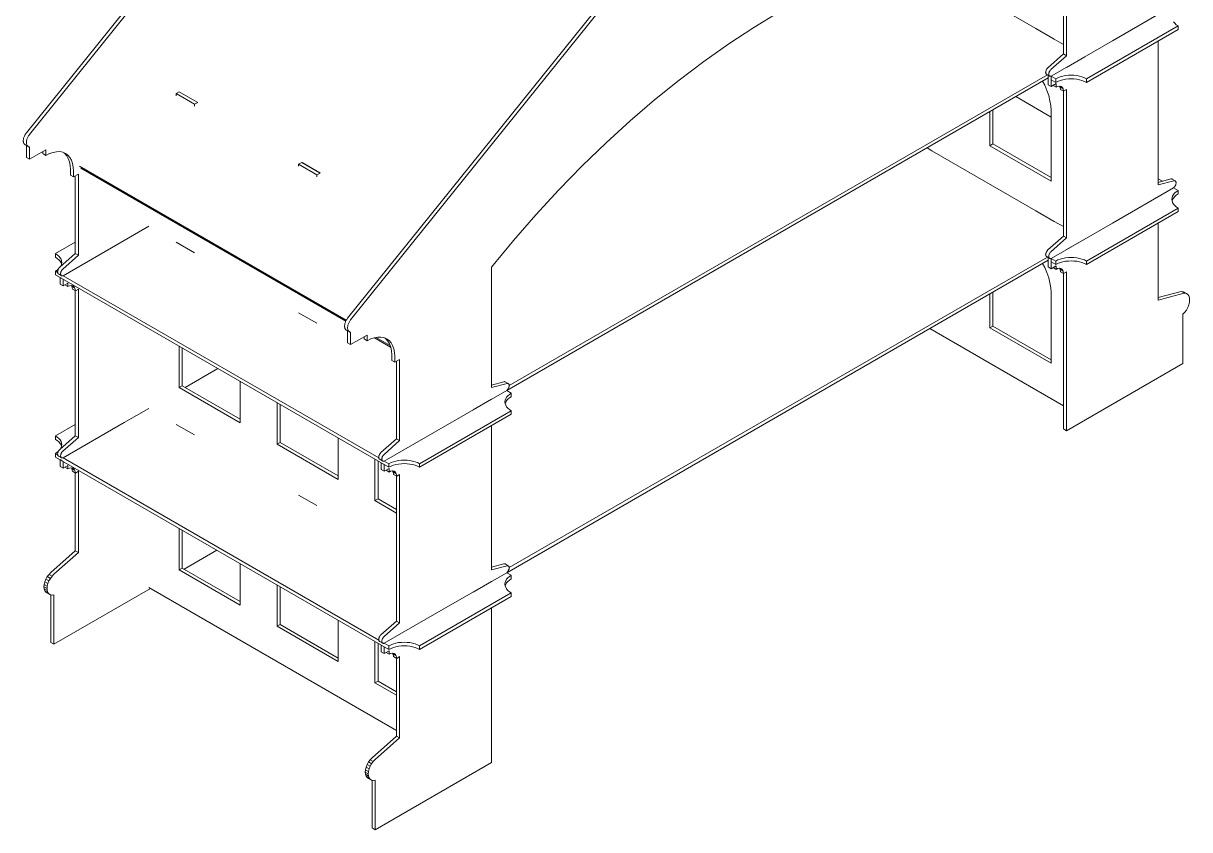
# Model space of a CAD drawing. Header units: millimetres. Extents: x -15 to 2469, y -157 to 2253.
# Drawn here: x -15 to 1333, y -157 to 776 of the extents above; entities that cross this region are included whole.
import ezdxf

# ---------------------------------------------------------------- set-up
doc = ezdxf.new("R2010")
doc.units = ezdxf.units.MM
doc.header["$MEASUREMENT"] = 0

msp = doc.modelspace()

# ---------------------------------------------------------------- linework, layer by layer
at = {"color": 0, "linetype": 'Continuous', "lineweight": 0, "extrusion": (-2.77556e-17, 0.816497, 0.57735)}
for p, q in [((-11.6, 649.2), (481.7, 1262.8)), ((485.2, 1260.7), (-8, 647.2)), ((359.7, 434.9), (852.9, 1048.5)), ((856.4, 1046.4), (363.2, 432.9)), ((1187, 740.4), (1187, 877.7)), ((1190.5, 877.5), (1190.5, 738.3)), ((1155.2, 769.7), (1035, 839.1)), ((1243.6, 755.5), (1314.3, 796.3)), ((829.2, 771), (858.2, 788.5)), ((800.3, 752.1), (829.2, 771)), ((1155.2, 769.7), (1176.4, 757.5)), ((1213.5, 711.6), (1319.6, 772.8)), ((1213.5, 707.5), (1319.6, 768.7)), ((1315.6, 775.8), (1314.2, 777.5)), ((1317.4, 774.2), (1315.6, 775.8)), ((1319.6, 772.8), (1317.4, 774.2)), ((1319.6, 768.7), (1319.6, 772.8)), ((1243.6, 755.5), (1172.9, 714.6)), ((1187, 751.4), (1176.4, 757.5)), ((1296.6, 588.9), (1296.6, 755.5)), ((771.4, 731.8), (800.3, 752.1)), ((742.8, 710.2), (771.4, 731.8)), ((1169, 724.4), (1187, 740.4)), ((1190.5, 738.3), (1172.5, 722.3)), ((1190.5, 738.3), (1187, 740.4)), ((1190.5, 724.8), (1211.7, 737.1)), ((1190.5, 724.8), (1211.7, 737.1)), ((546.4, 357), (1168.5, 716.2)), ((1166.4, 719), (1166.5, 719.5)), ((1166.5, 718.6), (1166.4, 719)), ((1166.5, 720), (1166.7, 720.5)), ((1166.5, 719.5), (1166.5, 720)), ((1166.5, 718.1), (1166.5, 718.6)), ((1166.7, 717.8), (1166.5, 718.1)), ((1166.7, 720.5), (1166.8, 721.1)), ((1166.8, 717.4), (1166.7, 717.8)), ((1166.8, 721.1), (1167, 721.6)), ((1167, 717.1), (1166.8, 717.4)), ((1167, 721.6), (1167.3, 722.1)), ((1167.3, 716.9), (1167, 717.1)), ((1167.3, 722.1), (1167.6, 722.6)), ((1167.6, 716.7), (1167.3, 716.9)), ((1167.6, 722.6), (1167.9, 723.1)), ((1171.1, 714.7), (1167.6, 716.7)), ((1167.9, 723.1), (1168.2, 723.6)), ((1168.2, 723.6), (1169, 724.4)), ((1169.3, 704.8), (1169.3, 715.7)), ((1170.1, 718), (1170, 717.5)), ((1170, 717.5), (1170, 717)), ((1170, 717), (1170, 716.5)), ((1170, 716.5), (1170.1, 716.1)), ((1170.2, 718.5), (1170.1, 718)), ((1170.1, 716.1), (1170.2, 715.7)), ((1170.4, 719), (1170.2, 718.5)), ((1170.2, 715.7), (1170.4, 715.4)), ((1170.6, 719.6), (1170.4, 719)), ((1170.4, 715.4), (1170.6, 715.1)), ((1170.8, 720.1), (1170.6, 719.6)), ((1170.6, 715.1), (1170.8, 714.8)), ((1171.1, 720.6), (1170.8, 720.1)), ((1170.8, 714.8), (1171.1, 714.7)), ((1171.4, 721.1), (1171.1, 720.6)), ((1171.1, 714.7), (1171.4, 714.5)), ((1171.8, 721.5), (1171.4, 721.1)), ((1171.4, 714.5), (1171.8, 714.5)), ((1172.5, 722.3), (1171.8, 721.5)), ((1171.8, 714.5), (1172.1, 714.5)), ((1172.1, 714.5), (1172.5, 714.5)), ((1172.5, 714.5), (1172.9, 714.6)), ((1172.9, 714.6), (1172.9, 702.8)), ((1172.9, 714.6), (1178.2, 711.6)), ((1172.9, 710.5), (1172.9, 714.6)), ((1183.3, 713.9), (1186.3, 714.7)), ((1186.3, 714.7), (1189.4, 715.3)), ((1189.4, 715.3), (1192.6, 715.7)), ((1192.6, 715.7), (1195.8, 715.8)), ((1195.8, 715.8), (1199.1, 715.7)), ((1199.1, 715.7), (1202.3, 715.3)), ((1202.3, 715.3), (1205.4, 714.7)), ((1205.4, 714.7), (1208.3, 713.9)), ((543.5, 351.3), (1169.3, 712.6)), ((714.3, 687.2), (742.8, 710.2)), ((1162.8, 708.8), (1165.3, 704.1)), ((1165.3, 704.1), (1167.9, 698.2)), ((1172.9, 702.8), (1169.3, 704.8)), ((1172.9, 710.5), (1178.2, 707.5)), ((1172.9, 702.8), (1178.5, 706.1)), ((1178.5, 702), (1175, 704)), ((1178.2, 711.6), (1180.6, 712.8)), ((1178.2, 707.5), (1178.2, 711.6)), ((1178.2, 707.5), (1180.6, 708.7)), ((1178.5, 706.1), (1178.5, 702)), ((1178.5, 702), (1180.2, 702.8)), ((1180.2, 702.8), (1182.3, 703.2)), ((1180.6, 712.8), (1183.3, 713.9)), ((1180.6, 708.7), (1183.3, 709.8)), ((1182.3, 703.2), (1184.1, 702.8)), ((1183.1, 702.1), (1182.4, 703.2)), ((1186.6, 700), (1183.1, 702.1)), ((1183.6, 699.2), (1183.1, 702.1)), ((1183.3, 709.8), (1186.3, 710.6)), ((1185.6, 701.8), (1183.5, 703)), ((1184.1, 702.8), (1185.6, 701.8)), ((1185.6, 701.8), (1186.6, 700)), ((1186.3, 710.6), (1189.4, 711.2)), ((1189.4, 711.2), (1192.6, 711.6)), ((1192.6, 711.6), (1195.8, 711.7)), ((1195.8, 711.7), (1199.1, 711.6)), ((1199.1, 711.6), (1202.3, 711.2)), ((1202.3, 711.2), (1205.4, 710.6)), ((1205.4, 710.6), (1208.3, 709.8)), ((1208.3, 713.9), (1211.1, 712.8)), ((1208.3, 709.8), (1211.1, 708.7)), ((1211.1, 712.8), (1213.5, 711.6)), ((1211.1, 708.7), (1213.5, 707.5)), ((1213.5, 707.5), (1213.5, 711.6)), ((165.2, 696.5), (161.7, 694.5)), ((161.7, 694.5), (161.7, 692.1)), ((182.9, 682.2), (161.7, 694.5)), ((165.2, 696.5), (185.8, 684.7)), ((186.4, 684.3), (165.2, 696.5)), ((1172.6, 667.4), (1131.8, 691)), ((1167.9, 698.2), (1169.9, 692.2)), ((1169.9, 692.2), (1171.4, 686.3)), ((1187.1, 697.2), (1183.6, 699.2)), ((1186.6, 700), (1187.1, 697.2)), ((1187, 529.7), (1187, 697.2)), ((1187.1, 697.2), (1190.5, 699.1)), ((1190.5, 699.1), (1190.5, 527.7)), ((186.4, 684.3), (182.9, 682.2)), ((182.9, 679.9), (182.9, 682.2)), ((686.2, 663), (714.3, 687.2)), ((1105.5, 675.7), (1105.5, 636.3)), ((1171.4, 686.3), (1172.3, 680.6)), ((1172.3, 680.6), (1172.6, 675.1)), ((1172.6, 675.1), (1172.6, 593.4)), ((658.3, 637.5), (686.2, 663)), ((1101.9, 634.2), (1101.9, 673.7)), ((-13.4, 646.3), (-13, 647.1)), ((-13, 647.1), (-12.6, 647.8)), ((-12.6, 647.8), (-12.1, 648.5)), ((-12.1, 648.5), (-11.6, 649.2)), ((-8, 647.2), (-8.5, 646.5)), ((-15.1, 640.8), (-15, 641.5)), ((-15.1, 640), (-15.1, 640.8)), ((-15.1, 639.3), (-15.1, 640)), ((-15, 638.7), (-15.1, 639.3)), ((-15, 641.5), (-14.8, 642.3)), ((-14.8, 638.1), (-15, 638.7)), ((-14.8, 642.3), (-14.7, 643.1)), ((-14.7, 637.5), (-14.8, 638.1)), ((-14.7, 643.1), (-14.4, 643.9)), ((-14.4, 636.9), (-14.7, 637.5)), ((-14.4, 643.9), (-14.1, 644.7)), ((-14.1, 636.5), (-14.4, 636.9)), ((-14.1, 644.7), (-13.8, 645.5)), ((-13.8, 636.1), (-14.1, 636.5)), ((-13.8, 645.5), (-13.4, 646.3)), ((-13.4, 635.7), (-13.8, 636.1)), ((-13, 635.4), (-13.4, 635.7)), ((-9.5, 633.4), (-13, 635.4)), ((-11.5, 638.7), (-11.6, 638)), ((-11.6, 638), (-11.5, 637.3)), ((-11.6, 620.7), (-11.6, 634.6)), ((-11.4, 639.5), (-11.5, 638.7)), ((-11.5, 637.3), (-11.4, 636.6)), ((-11.3, 640.3), (-11.4, 639.5)), ((-11.4, 636.6), (-11.3, 636)), ((-11.1, 641.1), (-11.3, 640.3)), ((-11.3, 636), (-11.1, 635.4)), ((-10.9, 641.9), (-11.1, 641.1)), ((-11.1, 635.4), (-10.9, 634.9)), ((-10.6, 642.7), (-10.9, 641.9)), ((-10.9, 634.9), (-10.6, 634.4)), ((-10.3, 643.5), (-10.6, 642.7)), ((-10.6, 634.4), (-10.3, 634)), ((-9.9, 644.2), (-10.3, 643.5)), ((-10.3, 634), (-9.9, 633.7)), ((-9.5, 645), (-9.9, 644.2)), ((-9.9, 633.7), (-9.5, 633.4)), ((-9, 645.8), (-9.5, 645)), ((-8.5, 646.5), (-9, 645.8)), ((630.9, 610.9), (658.3, 637.5)), ((1105.5, 636.3), (1101.9, 634.2)), ((1172.6, 593.4), (1101.9, 634.2)), ((1105.5, 636.3), (1172.6, 597.5)), ((-8, 618.6), (-11.6, 620.7)), ((-9.5, 633.4), (-9, 633.1)), ((-9, 633.1), (-8.5, 633)), ((-8.5, 633), (-8, 632.9)), ((-8, 632.9), (-8, 618.6)), ((-8, 618.6), (11.1, 629.6)), ((7.5, 625.1), (7.5, 627.6)), ((11.1, 623.1), (7.5, 625.1)), ((11.1, 629.6), (11.1, 623.1)), ((11.1, 623.1), (15.2, 625.2)), ((15.2, 625.2), (19.3, 626.6)), ((19.3, 626.6), (23.3, 627.3)), ((23.3, 627.3), (27, 627.4)), ((27, 627.4), (30.4, 626.7)), ((30.4, 626.7), (33.6, 625.3)), ((32.8, 625.3), (31.7, 626.1)), ((35.1, 622.7), (32.8, 625.3)), ((33.6, 625.3), (36.3, 623.3)), ((36.9, 619.4), (35.1, 622.7)), ((36.3, 623.3), (38.6, 620.6)), ((38.6, 620.6), (40.5, 617.4)), ((1029.3, 631.8), (1035, 628.5)), ((1155.2, 559.1), (1035, 628.5)), ((38.3, 615.7), (36.9, 619.4)), ((39.1, 611.4), (38.3, 615.7)), ((39.4, 606.9), (39.1, 611.4)), ((39.4, 600.3), (39.4, 606.9)), ((40.5, 617.4), (41.8, 613.6)), ((41.8, 613.6), (42.6, 609.4)), ((42.6, 609.4), (42.9, 604.8)), ((49.7, 610.7), (358.2, 432.6)), ((51.4, 608.2), (357.6, 431.5)), ((306.6, 614.9), (303.1, 612.8)), ((303.1, 612.8), (303.1, 610.5)), ((324.3, 600.6), (303.1, 612.8)), ((327.9, 602.6), (306.6, 614.9)), ((307, 614.7), (327.5, 602.8)), ((603.8, 583.2), (630.9, 610.9)), ((42.9, 598.3), (39.4, 600.3)), ((42.9, 604.8), (42.9, 598.3)), ((42.9, 598.3), (48.6, 601.5)), ((45, 509.7), (45, 599.5)), ((48.6, 601.5), (48.6, 507.6)), ((327.9, 602.6), (324.3, 600.6)), ((324.3, 598.2), (324.3, 600.6)), ((1296.6, 591.9), (1311.1, 595.8)), ((1301.3, 593.1), (1296.6, 595.8)), ((1314.6, 593.7), (1296.6, 588.9)), ((1311.1, 595.8), (1311.8, 595.8)), ((1311.8, 595.8), (1312.2, 595.8)), ((1312.2, 595.8), (1312.5, 595.7)), ((1316, 593.6), (1312.5, 595.7)), ((1315.4, 593.8), (1314.6, 593.7)), ((1315.7, 593.7), (1315.4, 593.8)), ((1316, 593.6), (1315.7, 593.7)), ((1316.3, 593.4), (1316, 593.6)), ((1316.6, 593.2), (1316.3, 593.4)), ((1316.8, 592.9), (1316.6, 593.2)), ((577.3, 554.4), (603.8, 583.2)), ((1243.6, 544.8), (1314.3, 585.6)), ((1314.3, 585.6), (1314.6, 585.9)), ((1319.6, 582.6), (1314.3, 585.6)), ((1314.6, 585.9), (1315, 586.3)), ((1315, 586.3), (1315.4, 586.7)), ((1315.4, 586.7), (1315.7, 587.2)), ((1315.6, 579.6), (1317.4, 581.1)), ((1315.7, 587.2), (1316, 587.7)), ((1316, 587.7), (1316.3, 588.2)), ((1316.3, 588.2), (1316.6, 588.7)), ((1316.6, 588.7), (1316.8, 589.2)), ((1316.9, 592.6), (1316.8, 592.9)), ((1316.8, 589.2), (1316.9, 589.8)), ((1317, 592.2), (1316.9, 592.6)), ((1316.9, 589.8), (1317, 590.3)), ((1317.1, 591.7), (1317, 592.2)), ((1317, 590.3), (1317.1, 590.8)), ((1317.1, 591.3), (1317.1, 591.7)), ((1317.1, 590.8), (1317.1, 591.3)), ((1317.4, 581.1), (1319.6, 582.6)), ((1319.6, 578.5), (1319.6, 582.6)), ((1312.3, 572.4), (1312.5, 574.2)), ((1312.5, 570.5), (1312.3, 572.4)), ((1312.5, 574.2), (1313.1, 576.1)), ((1312.5, 570.3), (1313.1, 572)), ((1313.1, 568.6), (1312.5, 570.5)), ((1313.1, 576.1), (1314.2, 577.9)), ((1313.1, 572), (1314.2, 573.8)), ((1314.2, 566.8), (1313.1, 568.6)), ((1314.1, 573.7), (1314.3, 573.8)), ((1314.2, 577.9), (1315.6, 579.6)), ((1314.2, 573.8), (1315.6, 575.5)), ((1315.6, 565.1), (1314.2, 566.8)), ((1314.3, 573.8), (1314.3, 573.9)), ((1315.6, 575.5), (1317.4, 577.1)), ((1317.4, 577.1), (1319.6, 578.5)), ((551.3, 524.5), (577.3, 554.4)), ((1155.2, 559.1), (1176.4, 546.8)), ((1213.5, 500.9), (1319.6, 562.2)), ((1213.5, 496.8), (1319.6, 558.1)), ((1317.4, 563.6), (1315.6, 565.1)), ((1319.6, 562.2), (1317.4, 563.6)), ((1319.6, 558.1), (1319.6, 562.2)), ((129.9, 541.1), (101.6, 524.8)), ((1243.6, 544.8), (1172.9, 504)), ((1187, 540.7), (1176.4, 546.8)), ((1296.6, 455.8), (1296.6, 544.8)), ((1169, 513.7), (1187, 529.7)), ((1190.5, 527.7), (1172.5, 511.7)), ((1190.5, 527.7), (1187, 529.7)), ((1190.5, 514.2), (1211.7, 526.4)), ((1190.5, 514.2), (1211.7, 526.4)), ((45, 522.8), (22, 509.5)), ((30.9, 484), (101.6, 524.8)), ((161.7, 522.8), (182.9, 510.5)), ((161.7, 522.8), (182.9, 510.5)), ((525.8, 493.8), (551.3, 524.5)), ((1167.6, 512), (1167.9, 512.5)), ((1167.9, 512.5), (1168.2, 512.9)), ((1168.2, 512.9), (1169, 513.7)), ((22, 509.5), (24.2, 508.1)), ((22, 505.4), (22, 509.5)), ((22, 505.4), (24.2, 504)), ((24.2, 508.1), (26, 506.5)), ((24.2, 504), (26, 502.4)), ((26, 506.5), (27.5, 504.8)), ((26, 502.4), (27.5, 500.7)), ((27, 493.7), (45, 509.7)), ((27.5, 504.8), (28.5, 503)), ((27.5, 500.7), (28.5, 498.9)), ((28.5, 503), (29.1, 501.2)), ((28.5, 498.9), (29.1, 497.2)), ((29.1, 501.2), (29.4, 499.3)), ((29.4, 499.3), (29.1, 497.4)), ((48.6, 507.6), (30.5, 491.7)), ((48.6, 507.6), (45, 509.7)), ((543.5, 140.6), (1169.3, 501.9)), ((546.4, 146.4), (1168.5, 505.5)), ((1166.4, 508.4), (1166.5, 508.9)), ((1166.5, 507.9), (1166.4, 508.4)), ((1166.5, 509.4), (1166.7, 509.9)), ((1166.5, 508.9), (1166.5, 509.4)), ((1166.5, 507.5), (1166.5, 507.9)), ((1166.7, 507.1), (1166.5, 507.5)), ((1166.7, 509.9), (1166.8, 510.4)), ((1166.8, 506.8), (1166.7, 507.1)), ((1166.8, 510.4), (1167, 510.9)), ((1167, 506.5), (1166.8, 506.8)), ((1167, 510.9), (1167.3, 511.5)), ((1167.3, 506.2), (1167, 506.5)), ((1167.3, 511.5), (1167.6, 512)), ((1167.6, 506), (1167.3, 506.2)), ((1171.1, 504), (1167.6, 506)), ((1169.3, 494.2), (1169.3, 505)), ((1170.1, 507.3), (1170, 506.8)), ((1170, 506.8), (1170, 506.3)), ((1170, 506.3), (1170, 505.9)), ((1170, 505.9), (1170.1, 505.4)), ((1170.2, 507.8), (1170.1, 507.3)), ((1170.1, 505.4), (1170.2, 505.1)), ((1170.4, 508.4), (1170.2, 507.8)), ((1170.2, 505.1), (1170.4, 504.7)), ((1170.6, 508.9), (1170.4, 508.4)), ((1170.4, 504.7), (1170.6, 504.4)), ((1170.8, 509.4), (1170.6, 508.9)), ((1170.6, 504.4), (1170.8, 504.2)), ((1171.1, 509.9), (1170.8, 509.4)), ((1170.8, 504.2), (1171.1, 504)), ((1171.4, 510.4), (1171.1, 509.9)), ((1171.1, 504), (1171.4, 503.9)), ((1171.8, 510.9), (1171.4, 510.4)), ((1171.4, 503.9), (1171.8, 503.8)), ((1172.5, 511.7), (1171.8, 510.9)), ((1171.8, 503.8), (1172.1, 503.8)), ((1172.1, 503.8), (1172.5, 503.9)), ((1172.5, 503.9), (1172.9, 504)), ((1172.9, 504), (1172.9, 492.1)), ((1172.9, 504), (1178.2, 500.9)), ((1172.9, 499.9), (1172.9, 504)), ((1172.9, 499.9), (1178.2, 496.8)), ((1178.2, 500.9), (1180.6, 502.2)), ((1178.2, 496.8), (1178.2, 500.9)), ((1180.6, 502.2), (1183.3, 503.2)), ((1180.6, 498.1), (1183.3, 499.1)), ((1183.3, 503.2), (1186.3, 504)), ((1183.3, 499.1), (1186.3, 500)), ((1186.3, 504), (1189.4, 504.6)), ((1186.3, 500), (1189.4, 500.6)), ((1189.4, 504.6), (1192.6, 505)), ((1189.4, 500.6), (1192.6, 500.9)), ((1192.6, 505), (1195.8, 505.1)), ((1192.6, 500.9), (1195.8, 501.1)), ((1195.8, 505.1), (1199.1, 505)), ((1195.8, 501.1), (1199.1, 500.9)), ((1199.1, 505), (1202.3, 504.6)), ((1199.1, 500.9), (1202.3, 500.6)), ((1202.3, 504.6), (1205.4, 504)), ((1202.3, 500.6), (1205.4, 500)), ((1205.4, 504), (1208.3, 503.2)), ((1205.4, 500), (1208.3, 499.1)), ((1208.3, 503.2), (1211.1, 502.2)), ((1208.3, 499.1), (1211.1, 498.1)), ((1211.1, 502.2), (1213.5, 500.9)), ((1213.5, 496.8), (1213.5, 500.9)), ((24.2, 490.5), (22, 489.1)), ((22, 489.1), (24.5, 487.6)), ((22, 485), (22, 489.1)), ((25.3, 491.4), (24.2, 490.5)), ((24.5, 488.9), (24.6, 489.4)), ((24.5, 488.4), (24.5, 488.9)), ((24.5, 487.9), (24.5, 488.4)), ((24.6, 487.5), (24.5, 487.9)), ((24.6, 489.4), (24.7, 489.9)), ((24.7, 487.1), (24.6, 487.5)), ((24.7, 489.9), (24.8, 490.4)), ((24.8, 486.7), (24.7, 487.1)), ((24.8, 490.4), (25.1, 490.9)), ((25.1, 486.5), (24.8, 486.7)), ((25.1, 490.9), (25.3, 491.5)), ((25.3, 486.2), (25.1, 486.5)), ((25.3, 491.5), (25.6, 492)), ((25.6, 486), (25.3, 486.2)), ((25.6, 492), (25.9, 492.5)), ((29.1, 484), (25.6, 486)), ((25.9, 492.5), (26.2, 492.9)), ((26.2, 492.9), (27, 493.7)), ((28.5, 495.5), (27.9, 494.5)), ((28.1, 487.3), (28, 486.8)), ((28, 486.8), (28, 486.3)), ((28, 486.3), (28, 485.9)), ((28, 485.9), (28.1, 485.4)), ((28.2, 487.8), (28.1, 487.3)), ((28.1, 485.4), (28.2, 485)), ((28.4, 488.4), (28.2, 487.8)), ((28.6, 488.9), (28.4, 488.4)), ((29.1, 497.4), (28.5, 495.5)), ((28.8, 489.4), (28.6, 488.9)), ((29.1, 489.9), (28.8, 489.4)), ((29.4, 490.4), (29.1, 489.9)), ((29.8, 490.9), (29.4, 490.4)), ((30.5, 491.7), (29.8, 490.9)), ((525.8, 354.6), (525.8, 493.8)), ((1162.8, 498.2), (1165.3, 493.5)), ((1165.3, 493.5), (1167.9, 487.6)), ((1167.9, 487.6), (1169.9, 481.6)), ((1172.9, 492.1), (1169.3, 494.2)), ((1172.9, 492.1), (1178.5, 495.4)), ((1178.5, 491.3), (1175, 493.4)), ((1178.2, 496.8), (1180.6, 498.1)), ((1178.5, 495.4), (1178.5, 491.3)), ((1178.5, 491.3), (1180.2, 492.2)), ((1180.2, 492.2), (1182.3, 492.5)), ((1182.3, 492.5), (1184.1, 492.2)), ((1183.1, 491.4), (1182.4, 492.5)), ((1186.6, 489.4), (1183.1, 491.4)), ((1183.6, 488.5), (1183.1, 491.4)), ((1185.6, 491.1), (1183.5, 492.3)), ((1187.1, 486.5), (1183.6, 488.5)), ((1184.1, 492.2), (1185.6, 491.1)), ((1185.6, 491.1), (1186.6, 489.4)), ((1186.6, 489.4), (1187.1, 486.5)), ((1187, 306.8), (1187, 486.6)), ((1187.1, 486.5), (1190.5, 488.5)), ((1190.5, 488.5), (1190.5, 304.7)), ((1211.1, 498.1), (1213.5, 496.8)), ((22, 485), (407.4, 262.5)), ((30.9, 479.9), (27.3, 481.9)), ((27.3, 474.2), (27.3, 481.9)), ((30.9, 472.1), (27.3, 474.2)), ((28.2, 485), (28.4, 484.7)), ((28.4, 484.7), (28.6, 484.4)), ((28.6, 484.4), (28.8, 484.2)), ((28.8, 484.2), (29.1, 484)), ((29.1, 484), (29.4, 483.9)), ((29.4, 483.9), (29.8, 483.8)), ((29.8, 483.8), (30.1, 483.8)), ((30.1, 483.8), (30.5, 483.9)), ((30.5, 483.9), (30.9, 484)), ((30.9, 484), (395.8, 273.3)), ((30.9, 479.9), (30.9, 472.1)), ((30.9, 472.1), (36.5, 475.4)), ((36.5, 471.3), (33, 473.4)), ((36.5, 475.4), (36.5, 471.3)), ((36.5, 471.3), (38.2, 472.2)), ((38.2, 472.2), (40.3, 472.5)), ((40.3, 472.5), (42.2, 472.2)), ((41.1, 471.4), (40.4, 472.5)), ((43.6, 471.1), (41.5, 472.3)), ((42.2, 472.2), (43.6, 471.1)), ((1169.9, 481.6), (1171.4, 475.7)), ((1171.4, 475.7), (1172.3, 469.9)), ((44.6, 469.4), (41.1, 471.4)), ((41.6, 468.5), (41.1, 471.4)), ((45.2, 466.5), (41.6, 468.5)), ((43.6, 471.1), (44.6, 469.4)), ((44.6, 469.4), (45.2, 466.5)), ((45, 299), (45, 466.6)), ((45.2, 466.5), (48.6, 468.5)), ((48.6, 468.5), (48.6, 297)), ((1101.9, 423.6), (1101.9, 463)), ((1105.5, 465.1), (1105.5, 425.6)), ((1172.3, 469.9), (1172.6, 464.4)), ((1172.6, 464.4), (1172.6, 382.8)), ((1296.6, 458.8), (1321.3, 465.4)), ((1324.9, 463.4), (1296.6, 455.8)), ((1321.3, 465.4), (1323.5, 465.7)), ((1323.5, 465.7), (1325.5, 465.3)), ((1327.1, 463.7), (1323.5, 465.7)), ((1327.1, 463.7), (1324.9, 463.4)), ((1329, 463.3), (1325.5, 465.3)), ((1329, 463.3), (1327.1, 463.7)), ((1330.6, 462.3), (1329, 463.3)), ((1331.8, 460.7), (1330.6, 462.3)), ((1332.6, 458.5), (1331.8, 460.7)), ((1332.8, 456), (1332.6, 458.5)), ((1329, 444.3), (1330.6, 447.2)), ((1330.6, 447.2), (1331.8, 450.2)), ((1331.8, 450.2), (1332.6, 453.2)), ((1332.6, 453.2), (1332.8, 456)), ((303.1, 441.1), (324.3, 428.9)), ((303.1, 441.1), (324.3, 428.9)), ((357.4, 431.2), (357.8, 432)), ((357.8, 432), (358.2, 432.7)), ((358.2, 432.7), (358.7, 433.5)), ((358.7, 433.5), (359.2, 434.2)), ((359.2, 434.2), (359.7, 434.9)), ((362.2, 431.4), (361.7, 430.7)), ((362.7, 432.2), (362.2, 431.4)), ((363.2, 432.9), (362.7, 432.2)), ((1324.9, 439.5), (1327.1, 441.7)), ((1324.9, 382.3), (1324.9, 439.5)), ((1327.1, 441.7), (1329, 444.3)), ((356.1, 425.7), (356.2, 426.4)), ((356.2, 425), (356.1, 425.7)), ((356.2, 426.4), (356.3, 427.2)), ((356.3, 424.3), (356.2, 425)), ((356.3, 427.2), (356.4, 428)), ((356.4, 423.7), (356.3, 424.3)), ((356.4, 428), (356.6, 428.8)), ((356.6, 423.1), (356.4, 423.7)), ((356.6, 428.8), (356.8, 429.6)), ((356.8, 422.6), (356.6, 423.1)), ((356.8, 429.6), (357.1, 430.4)), ((357.1, 422.1), (356.8, 422.6)), ((357.1, 430.4), (357.4, 431.2)), ((357.4, 421.7), (357.1, 422.1)), ((357.8, 421.4), (357.4, 421.7)), ((358.2, 421.1), (357.8, 421.4)), ((361.7, 419), (358.2, 421.1)), ((359.8, 425.2), (359.7, 424.4)), ((359.7, 424.4), (359.7, 423.7)), ((359.7, 423.7), (359.7, 423)), ((359.7, 423), (359.8, 422.3)), ((359.7, 406.3), (359.7, 420.2)), ((359.9, 425.9), (359.8, 425.2)), ((359.8, 422.3), (359.9, 421.7)), ((360.1, 426.7), (359.9, 425.9)), ((359.9, 421.7), (360.1, 421.1)), ((360.3, 427.5), (360.1, 426.7)), ((360.1, 421.1), (360.3, 420.6)), ((360.6, 428.3), (360.3, 427.5)), ((360.3, 420.6), (360.6, 420.1)), ((361, 429.1), (360.6, 428.3)), ((360.6, 420.1), (361, 419.7)), ((361.3, 429.9), (361, 429.1)), ((361, 419.7), (361.3, 419.3)), ((361.7, 430.7), (361.3, 429.9)), ((361.3, 419.3), (361.7, 419)), ((361.7, 419), (362.2, 418.8)), ((362.2, 418.8), (362.7, 418.7)), ((362.7, 418.7), (363.2, 418.6)), ((363.2, 418.6), (363.2, 404.3)), ((1032.4, 422.9), (1187, 333.6)), ((1105.5, 425.6), (1101.9, 423.6)), ((1172.6, 382.8), (1101.9, 423.6)), ((1105.5, 425.6), (1172.6, 386.8)), ((363.2, 404.3), (359.7, 406.3)), ((363.2, 404.3), (382.3, 415.3)), ((378.8, 410.8), (378.8, 413.3)), ((382.3, 408.8), (378.8, 410.8)), ((382.3, 415.3), (382.3, 408.8)), ((382.3, 408.8), (386.5, 410.9)), ((386.5, 410.9), (390.5, 412.3)), ((390.5, 412.3), (394.5, 413)), ((390.7, 412.3), (409.4, 401.5)), ((392.7, 412.7), (408.8, 403.4)), ((394.5, 413), (398.2, 413)), ((398.2, 413), (401.7, 412.4)), ((401.7, 412.4), (404.8, 411)), ((404, 411), (402.9, 411.8)), ((406.3, 408.4), (404, 411)), ((404.8, 411), (407.6, 409)), ((408.2, 405.1), (406.3, 408.4)), ((407.6, 409), (409.9, 406.3)), ((409.5, 401.3), (408.2, 405.1)), ((409.9, 406.3), (411.7, 403.1)), ((165, 354.6), (165, 402.4)), ((168.5, 400.4), (168.5, 356.6)), ((410.3, 397.1), (409.5, 401.3)), ((410.6, 392.5), (410.3, 397.1)), ((410.6, 386), (410.6, 392.5)), ((411.7, 403.1), (413, 399.3)), ((413, 399.3), (413.9, 395)), ((413.9, 395), (414.1, 390.5)), ((414.1, 384), (410.6, 386)), ((414.1, 390.5), (414.1, 384)), ((414.1, 384), (419.8, 387.2)), ((416.2, 295.4), (416.2, 385.2)), ((419.8, 387.2), (419.8, 293.3)), ((1190.5, 304.7), (1324.9, 382.3)), ((209.8, 376.6), (171.9, 354.7)), ((168.5, 356.6), (165, 354.6)), ((235.7, 313.8), (165, 354.6)), ((168.5, 356.6), (235.7, 317.9)), ((235.7, 361.6), (235.7, 313.8)), ((543.5, 351.3), (472.8, 310.5)), ((525.8, 357.5), (540.3, 361.4)), ((543.9, 359.4), (525.8, 354.6)), ((540.3, 361.4), (541.1, 361.5)), ((541.1, 361.5), (541.4, 361.4)), ((541.4, 361.4), (541.7, 361.3)), ((545.3, 359.3), (541.7, 361.3)), ((543.5, 351.3), (543.9, 351.6)), ((548.8, 348.2), (543.5, 351.3)), ((544.6, 359.5), (543.9, 359.4)), ((543.9, 351.6), (544.3, 352)), ((544.3, 352), (544.6, 352.4)), ((545, 359.4), (544.6, 359.5)), ((544.6, 352.4), (545, 352.9)), ((545.3, 359.3), (545, 359.4)), ((545, 352.9), (545.3, 353.3)), ((545.6, 359.1), (545.3, 359.3)), ((545.3, 353.3), (545.6, 353.8)), ((545.8, 358.9), (545.6, 359.1)), ((545.6, 353.8), (545.8, 354.4)), ((546, 358.6), (545.8, 358.9)), ((545.8, 354.4), (546, 354.9)), ((546.2, 358.2), (546, 358.6)), ((546, 354.9), (546.2, 355.4)), ((546.3, 357.8), (546.2, 358.2)), ((546.2, 355.4), (546.3, 356)), ((546.4, 357.4), (546.3, 357.8)), ((546.3, 356), (546.4, 356.5)), ((546.4, 357), (546.4, 357.4)), ((546.4, 356.5), (546.4, 357)), ((278.1, 289.3), (278.1, 337.1)), ((504.6, 328.8), (525.8, 341.1)), ((504.6, 328.8), (525.8, 341.1)), ((541.5, 338), (541.7, 339.9)), ((541.7, 336.1), (541.5, 338)), ((541.7, 339.9), (542.4, 341.8)), ((541.8, 336), (542.4, 337.7)), ((542.4, 341.8), (543.4, 343.5)), ((542.4, 337.7), (543.4, 339.5)), ((543.3, 339.3), (543.5, 339.5)), ((543.4, 343.5), (544.9, 345.2)), ((543.4, 339.5), (544.9, 341.2)), ((543.5, 339.5), (543.5, 339.6)), ((544.9, 345.2), (546.7, 346.8)), ((544.9, 341.2), (546.7, 342.7)), ((546.7, 346.8), (548.8, 348.2)), ((546.7, 342.7), (548.8, 344.1)), ((548.8, 344.1), (548.8, 348.2)), ((129.9, 330.5), (101.6, 314.1)), ((281.7, 335.1), (281.7, 291.3)), ((442.8, 266.6), (548.8, 327.8)), ((442.8, 262.5), (548.8, 323.7)), ((542.4, 334.3), (541.7, 336.1)), ((543.4, 332.5), (542.4, 334.3)), ((544.9, 330.8), (543.4, 332.5)), ((546.7, 329.2), (544.9, 330.8)), ((548.8, 327.8), (546.7, 329.2)), ((548.8, 323.7), (548.8, 327.8)), ((45, 312.1), (22, 298.8)), ((30.9, 273.3), (101.6, 314.1)), ((161.7, 312.1), (182.9, 299.9)), ((161.7, 312.1), (182.9, 299.9)), ((402.1, 269.6), (472.8, 310.5)), ((525.8, 143.9), (525.8, 310.5)), ((22, 298.8), (24.2, 297.4)), ((22, 294.7), (22, 298.8)), ((24.2, 297.4), (26, 295.8)), ((27, 283.1), (45, 299)), ((48.6, 297), (30.5, 281)), ((48.6, 297), (45, 299)), ((1190.5, 304.7), (1187, 306.8)), ((22, 294.7), (24.2, 293.3)), ((24.2, 293.3), (26, 291.8)), ((26, 295.8), (27.5, 294.1)), ((26, 291.8), (27.5, 290.1)), ((26.2, 282.3), (27, 283.1)), ((27.5, 294.1), (28.5, 292.4)), ((27.5, 290.1), (28.5, 288.3)), ((28.5, 284.9), (27.9, 283.9)), ((28.5, 292.4), (29.1, 290.5)), ((28.5, 288.3), (29.1, 286.6)), ((29.1, 286.7), (28.5, 284.9)), ((29.1, 290.5), (29.4, 288.6)), ((29.4, 288.6), (29.1, 286.7)), ((281.7, 291.3), (278.1, 289.3)), ((348.9, 248.4), (278.1, 289.3)), ((281.7, 291.3), (348.9, 252.5)), ((348.9, 296.3), (348.9, 248.4)), ((398.2, 279.4), (416.2, 295.4)), ((419.8, 293.3), (401.8, 277.4)), ((419.8, 293.3), (416.2, 295.4)), ((24.2, 279.8), (22, 278.4)), ((22, 278.4), (24.5, 277)), ((22, 274.3), (22, 278.4)), ((22, 274.3), (407.4, 51.8)), ((25.3, 280.8), (24.2, 279.8)), ((24.5, 278.2), (24.6, 278.7)), ((24.5, 277.7), (24.5, 278.2)), ((24.5, 277.2), (24.5, 277.7)), ((24.6, 276.8), (24.5, 277.2)), ((24.6, 278.7), (24.7, 279.2)), ((24.7, 276.4), (24.6, 276.8)), ((24.7, 279.2), (24.8, 279.8)), ((24.8, 276.1), (24.7, 276.4)), ((24.8, 279.8), (25.1, 280.3)), ((25.1, 275.8), (24.8, 276.1)), ((25.1, 280.3), (25.3, 280.8)), ((25.3, 275.6), (25.1, 275.8)), ((25.3, 280.8), (25.6, 281.3)), ((25.6, 275.4), (25.3, 275.6)), ((25.6, 281.3), (25.9, 281.8)), ((29.1, 273.3), (25.6, 275.4)), ((25.9, 281.8), (26.2, 282.3)), ((30.9, 269.2), (27.3, 271.3)), ((27.3, 263.5), (27.3, 271.3)), ((28.1, 276.7), (28, 276.2)), ((28, 276.2), (28, 275.7)), ((28, 275.7), (28, 275.2)), ((28, 275.2), (28.1, 274.8)), ((28.2, 277.2), (28.1, 276.7)), ((28.1, 274.8), (28.2, 274.4)), ((28.4, 277.7), (28.2, 277.2)), ((28.2, 274.4), (28.4, 274.1)), ((28.6, 278.2), (28.4, 277.7)), ((28.4, 274.1), (28.6, 273.8)), ((28.8, 278.8), (28.6, 278.2)), ((28.6, 273.8), (28.8, 273.5)), ((29.1, 279.3), (28.8, 278.8)), ((28.8, 273.5), (29.1, 273.3)), ((29.4, 279.8), (29.1, 279.3)), ((29.1, 273.3), (29.4, 273.2)), ((29.8, 280.2), (29.4, 279.8)), ((29.4, 273.2), (29.8, 273.2)), ((30.5, 281), (29.8, 280.2)), ((29.8, 273.2), (30.1, 273.2)), ((30.1, 273.2), (30.5, 273.2)), ((30.5, 273.2), (30.9, 273.3)), ((30.9, 273.3), (395.8, 62.6)), ((391.3, 224), (391.3, 271.8)), ((394.8, 269.8), (394.8, 226)), ((395.7, 274.5), (395.8, 275)), ((395.7, 274), (395.7, 274.5)), ((395.7, 273.6), (395.7, 274)), ((395.8, 273.1), (395.7, 273.6)), ((395.8, 275), (395.9, 275.6)), ((395.9, 272.8), (395.8, 273.1)), ((395.9, 275.6), (396.1, 276.1)), ((396.1, 272.4), (395.9, 272.8)), ((396.1, 276.1), (396.3, 276.6)), ((396.3, 272.1), (396.1, 272.4)), ((396.3, 276.6), (396.5, 277.1)), ((396.5, 271.9), (396.3, 272.1)), ((396.5, 277.1), (396.8, 277.6)), ((396.8, 271.7), (396.5, 271.9)), ((396.8, 277.6), (397.1, 278.1)), ((400.4, 269.7), (396.8, 271.7)), ((397.1, 278.1), (397.5, 278.6)), ((397.5, 278.6), (398.2, 279.4)), ((399.3, 272.5), (399.2, 272)), ((399.2, 272), (399.3, 271.5)), ((399.5, 273.5), (399.3, 273)), ((399.3, 273), (399.3, 272.5)), ((399.3, 271.5), (399.3, 271.1)), ((399.3, 271.1), (399.5, 270.7)), ((399.6, 274), (399.5, 273.5)), ((399.5, 270.7), (399.6, 270.4)), ((399.8, 274.6), (399.6, 274)), ((399.6, 270.4), (399.8, 270.1)), ((400.1, 275.1), (399.8, 274.6)), ((399.8, 270.1), (400.1, 269.8)), ((400.4, 275.6), (400.1, 275.1)), ((400.1, 269.8), (400.4, 269.7)), ((400.7, 276.1), (400.4, 275.6)), ((400.4, 269.7), (400.7, 269.5)), ((401, 276.5), (400.7, 276.1)), ((401.8, 277.4), (401, 276.5)), ((401.8, 269.5), (402.1, 269.6)), ((402.1, 269.6), (407.4, 266.6)), ((412.6, 268.9), (415.5, 269.7)), ((415.5, 269.7), (418.6, 270.3)), ((418.6, 270.3), (421.8, 270.7)), ((421.8, 270.7), (425.1, 270.8)), ((425.1, 270.8), (428.4, 270.7)), ((428.4, 270.7), (431.6, 270.3)), ((431.6, 270.3), (434.7, 269.7)), ((434.7, 269.7), (437.6, 268.9)), ((30.9, 261.5), (27.3, 263.5)), ((30.9, 269.2), (30.9, 261.5)), ((30.9, 261.5), (36.5, 264.7)), ((36.5, 260.7), (33, 262.7)), ((36.5, 264.7), (36.5, 260.7)), ((36.5, 260.7), (38.2, 261.5)), ((38.2, 261.5), (40.3, 261.9)), ((40.3, 261.9), (42.2, 261.5)), ((41.1, 260.7), (40.4, 261.9)), ((44.6, 258.7), (41.1, 260.7)), ((41.6, 257.9), (41.1, 260.7)), ((43.6, 260.4), (41.5, 261.6)), ((45.2, 255.8), (41.6, 257.9)), ((42.2, 261.5), (43.6, 260.4)), ((43.6, 260.4), (44.6, 258.7)), ((44.6, 258.7), (45.2, 255.8)), ((45.2, 255.8), (48.6, 257.8)), ((48.6, 257.8), (48.6, 163.9)), ((398.6, 267.6), (398.6, 267.6)), ((402.1, 265.6), (398.6, 267.6)), ((398.6, 259.8), (398.6, 267.6)), ((402.1, 257.8), (398.6, 259.8)), ((400.7, 269.5), (401, 269.5)), ((401, 269.5), (401.4, 269.5)), ((401.4, 269.5), (401.8, 269.5)), ((402.1, 265.6), (402.1, 265.6)), ((402.1, 265.6), (402.1, 257.8)), ((402.1, 257.8), (407.8, 261.1)), ((407.8, 257), (404.2, 259)), ((407.4, 266.6), (409.9, 267.8)), ((407.4, 262.5), (407.4, 266.6)), ((407.4, 262.5), (409.9, 263.7)), ((407.8, 261.1), (407.8, 257)), ((407.8, 257), (409.4, 257.8)), ((409.4, 257.8), (411.5, 258.2)), ((409.9, 267.8), (412.6, 268.9)), ((409.9, 263.7), (412.6, 264.8)), ((411.5, 258.2), (413.4, 257.9)), ((412.3, 257.1), (411.7, 258.2)), ((415.8, 255), (412.3, 257.1)), ((412.9, 254.2), (412.3, 257.1)), ((412.6, 264.8), (415.5, 265.6)), ((414.9, 256.8), (412.8, 258)), ((413.4, 257.9), (414.9, 256.8)), ((414.9, 256.8), (415.8, 255)), ((415.5, 265.6), (418.6, 266.2)), ((418.6, 266.2), (421.8, 266.6)), ((421.8, 266.6), (425.1, 266.7)), ((425.1, 266.7), (428.4, 266.6)), ((428.4, 266.6), (431.6, 266.2)), ((431.6, 266.2), (434.7, 265.6)), ((434.7, 265.6), (437.6, 264.8)), ((437.6, 268.9), (440.3, 267.8)), ((437.6, 264.8), (440.3, 263.7)), ((440.3, 267.8), (442.8, 266.6)), ((440.3, 263.7), (442.8, 262.5)), ((442.8, 262.5), (442.8, 266.6)), ((45, 165.9), (45, 255.9)), ((416.4, 252.2), (412.9, 254.2)), ((415.8, 255), (416.4, 252.2)), ((416.2, 84.7), (416.2, 252.3)), ((416.4, 252.2), (419.8, 254.1)), ((419.8, 254.1), (419.8, 82.7)), ((303.1, 230.4), (324.3, 218.2)), ((303.1, 230.4), (324.3, 218.2)), ((394.8, 226), (391.3, 224)), ((416.2, 209.5), (391.3, 224)), ((394.8, 226), (416.2, 213.6)), ((165, 143.9), (165, 191.8)), ((168.5, 189.8), (168.5, 146)), ((16.7, 140.9), (45, 165.9)), ((48.6, 163.9), (20.3, 138.8)), ((48.6, 163.9), (45, 165.9)), ((170.8, 144.7), (208.7, 166.6)), ((235.7, 151), (235.7, 103.1)), ((525.8, 146.9), (540.3, 150.8)), ((543.9, 148.7), (525.8, 143.9)), ((540.3, 150.8), (541.1, 150.8)), ((541.1, 150.8), (541.4, 150.8)), ((541.4, 150.8), (541.7, 150.7)), ((545.3, 148.6), (541.7, 150.7)), ((544.6, 148.8), (543.9, 148.7)), ((545, 148.7), (544.6, 148.8)), ((545.3, 148.6), (545, 148.7)), ((545.6, 148.4), (545.3, 148.6)), ((545.8, 148.2), (545.6, 148.4)), ((11, 133.1), (12.6, 136)), ((12.6, 136), (14.6, 138.6)), ((16.2, 134), (12.6, 136)), ((14.6, 138.6), (16.7, 140.9)), ((18.1, 136.6), (14.6, 138.6)), ((18.1, 136.6), (16.2, 134)), ((20.3, 138.8), (18.1, 136.6)), ((168.5, 146), (165, 143.9)), ((235.7, 103.1), (165, 143.9)), ((168.5, 146), (235.7, 107.2)), ((543.5, 140.6), (472.8, 99.8)), ((543.5, 140.6), (543.9, 140.9)), ((548.8, 137.6), (543.5, 140.6)), ((543.9, 140.9), (544.3, 141.3)), ((544.3, 141.3), (544.6, 141.7)), ((544.6, 141.7), (545, 142.2)), ((544.9, 134.6), (546.7, 136.2)), ((545, 142.2), (545.3, 142.7)), ((545.3, 142.7), (545.6, 143.2)), ((545.6, 143.2), (545.8, 143.7)), ((546, 147.9), (545.8, 148.2)), ((545.8, 143.7), (546, 144.2)), ((546.2, 147.6), (546, 147.9)), ((546, 144.2), (546.2, 144.8)), ((546.3, 147.2), (546.2, 147.6)), ((546.2, 144.8), (546.3, 145.3)), ((546.4, 146.8), (546.3, 147.2)), ((546.3, 145.3), (546.4, 145.8)), ((546.4, 146.3), (546.4, 146.8)), ((546.4, 145.8), (546.4, 146.3)), ((546.7, 136.2), (548.8, 137.6)), ((548.8, 133.5), (548.8, 137.6)), ((8.8, 124.3), (9, 127.1)), ((12.3, 122.3), (8.8, 124.3)), ((9, 121.8), (8.8, 124.3)), ((9, 127.1), (9.8, 130.1)), ((12.6, 125.1), (9, 127.1)), ((12.6, 119.8), (9, 121.8)), ((9.8, 119.7), (9, 121.8)), ((9.8, 130.1), (11, 133.1)), ((13.3, 128.1), (9.8, 130.1)), ((14.5, 131.1), (11, 133.1)), ((12.6, 125.1), (12.3, 122.3)), ((12.3, 122.3), (12.6, 119.8)), ((13.3, 128.1), (12.6, 125.1)), ((14.5, 131.1), (13.3, 128.1)), ((16.2, 134), (14.5, 131.1)), ((20.3, 57.8), (131.9, 122.2)), ((129.9, 123.4), (416.2, -41.9)), ((278.1, 78.6), (278.1, 126.5)), ((281.7, 124.4), (281.7, 80.7)), ((504.6, 118.2), (525.8, 130.4)), ((504.6, 118.2), (525.8, 130.4)), ((541.5, 127.4), (541.7, 129.3)), ((541.7, 125.5), (541.5, 127.4)), ((541.7, 129.3), (542.4, 131.1)), ((542.4, 123.6), (541.7, 125.5)), ((541.8, 125.3), (542.4, 127)), ((542.4, 131.1), (543.4, 132.9)), ((542.4, 127), (543.4, 128.8)), ((543.4, 121.8), (542.4, 123.6)), ((543.3, 128.7), (543.5, 128.8)), ((543.4, 132.9), (544.9, 134.6)), ((543.4, 128.8), (544.9, 130.5)), ((544.9, 120.1), (543.4, 121.8)), ((543.5, 128.8), (543.5, 128.9)), ((544.9, 130.5), (546.7, 132.1)), ((546.7, 132.1), (548.8, 133.5)), ((13.3, 117.6), (9.8, 119.7)), ((11, 118.1), (9.8, 119.7)), ((14.5, 116), (11, 118.1)), ((12.6, 117.1), (11, 118.1)), ((12.6, 119.8), (13.3, 117.6)), ((16.2, 115), (12.6, 117.1)), ((13.3, 117.6), (14.5, 116)), ((14.5, 116), (16.2, 115)), ((16.2, 115), (18.1, 114.6)), ((16.7, 59.8), (16.7, 114.9)), ((18.1, 114.6), (20.3, 114.9)), ((20.3, 114.9), (20.3, 57.8)), ((442.8, 55.9), (548.8, 117.2)), ((442.8, 51.8), (548.8, 113.1)), ((546.7, 118.6), (544.9, 120.1)), ((548.8, 117.2), (546.7, 118.6)), ((548.8, 113.1), (548.8, 117.2)), ((402.1, 59), (472.8, 99.8)), ((525.8, -79), (525.8, 99.8)), ((348.9, 85.6), (348.9, 37.8)), ((398.2, 68.7), (416.2, 84.7)), ((419.8, 82.7), (401.8, 66.7)), ((419.8, 82.7), (416.2, 84.7)), ((281.7, 80.7), (278.1, 78.6)), ((348.9, 37.8), (278.1, 78.6)), ((281.7, 80.7), (348.9, 41.9)), ((396.8, 67), (397.1, 67.5)), ((397.1, 67.5), (397.5, 67.9)), ((397.5, 67.9), (398.2, 68.7)), ((20.3, 57.8), (16.7, 59.8)), ((391.3, 13.3), (391.3, 61.2)), ((394.8, 59.1), (394.8, 15.3)), ((395.7, 63.9), (395.8, 64.4)), ((395.7, 63.4), (395.7, 63.9)), ((395.7, 62.9), (395.7, 63.4)), ((395.8, 62.5), (395.7, 62.9)), ((395.8, 64.4), (395.9, 64.9)), ((395.9, 62.1), (395.8, 62.5)), ((395.9, 64.9), (396.1, 65.4)), ((396.1, 61.8), (395.9, 62.1)), ((396.1, 65.4), (396.3, 66)), ((396.3, 61.5), (396.1, 61.8)), ((396.3, 66), (396.5, 66.5)), ((396.5, 61.2), (396.3, 61.5)), ((396.5, 66.5), (396.8, 67)), ((396.8, 61.1), (396.5, 61.2)), ((400.4, 59), (396.8, 61.1)), ((398.6, 56.9), (398.6, 56.9)), ((402.1, 54.9), (398.6, 56.9)), ((398.6, 49.2), (398.6, 56.9)), ((399.3, 61.8), (399.2, 61.3)), ((399.2, 61.3), (399.3, 60.9)), ((399.5, 62.9), (399.3, 62.3)), ((399.3, 62.3), (399.3, 61.8)), ((399.3, 60.9), (399.3, 60.4)), ((399.3, 60.4), (399.5, 60.1)), ((399.6, 63.4), (399.5, 62.9)), ((399.5, 60.1), (399.6, 59.7)), ((399.8, 63.9), (399.6, 63.4)), ((399.6, 59.7), (399.8, 59.4)), ((400.1, 64.4), (399.8, 63.9)), ((399.8, 59.4), (400.1, 59.2)), ((400.4, 64.9), (400.1, 64.4)), ((400.1, 59.2), (400.4, 59)), ((400.7, 65.4), (400.4, 64.9)), ((400.4, 59), (400.7, 58.9)), ((401, 65.9), (400.7, 65.4)), ((400.7, 58.9), (401, 58.8)), ((401.8, 66.7), (401, 65.9)), ((401, 58.8), (401.4, 58.8)), ((401.4, 58.8), (401.8, 58.9)), ((401.8, 58.9), (402.1, 59)), ((402.1, 59), (407.4, 55.9)), ((402.1, 54.9), (402.1, 54.9)), ((402.1, 54.9), (402.1, 47.1)), ((407.4, 55.9), (409.9, 57.2)), ((407.4, 51.8), (407.4, 55.9)), ((409.9, 57.2), (412.6, 58.2)), ((409.9, 53.1), (412.6, 54.1)), ((412.6, 58.2), (415.5, 59.1)), ((412.6, 54.1), (415.5, 55)), ((415.5, 59.1), (418.6, 59.7)), ((415.5, 55), (418.6, 55.6)), ((418.6, 59.7), (421.8, 60)), ((418.6, 55.6), (421.8, 55.9)), ((421.8, 60), (425.1, 60.2)), ((421.8, 55.9), (425.1, 56.1)), ((425.1, 60.2), (428.4, 60)), ((425.1, 56.1), (428.4, 55.9)), ((428.4, 60), (431.6, 59.7)), ((428.4, 55.9), (431.6, 55.6)), ((431.6, 59.7), (434.7, 59.1)), ((431.6, 55.6), (434.7, 55)), ((434.7, 59.1), (437.6, 58.2)), ((434.7, 55), (437.6, 54.1)), ((437.6, 58.2), (440.3, 57.2)), ((437.6, 54.1), (440.3, 53.1)), ((440.3, 57.2), (442.8, 55.9)), ((442.8, 51.8), (442.8, 55.9)), ((402.1, 47.1), (398.6, 49.2)), ((402.1, 47.1), (407.8, 50.4)), ((407.8, 46.3), (404.2, 48.4)), ((407.4, 51.8), (409.9, 53.1)), ((407.8, 50.4), (407.8, 46.3)), ((407.8, 46.3), (409.4, 47.2)), ((409.4, 47.2), (411.5, 47.6)), ((411.5, 47.6), (413.4, 47.2)), ((412.3, 46.4), (411.7, 47.5)), ((415.8, 44.4), (412.3, 46.4)), ((412.9, 43.6), (412.3, 46.4)), ((414.9, 46.1), (412.8, 47.3)), ((416.4, 41.5), (412.9, 43.6)), ((413.4, 47.2), (414.9, 46.1)), ((414.9, 46.1), (415.8, 44.4)), ((415.8, 44.4), (416.4, 41.5)), ((416.2, -48.4), (416.2, 41.6)), ((416.4, 41.5), (419.8, 43.5)), ((419.8, 43.5), (419.8, -50.4)), ((440.3, 53.1), (442.8, 51.8)), ((394.8, 15.3), (391.3, 13.3)), ((394.8, 15.3), (416.2, 3)), ((416.2, -1.1), (391.3, 13.3)), ((388, -73.5), (416.2, -48.4)), ((419.8, -50.4), (391.5, -75.5)), ((419.8, -50.4), (416.2, -48.4)), ((382.2, -81.2), (383.8, -78.3)), ((383.8, -78.3), (385.8, -75.7)), ((387.4, -80.4), (383.8, -78.3)), ((385.8, -75.7), (388, -73.5)), ((389.3, -77.7), (385.8, -75.7)), ((387.4, -80.4), (385.8, -83.2)), ((389.3, -77.7), (387.4, -80.4)), ((391.5, -75.5), (389.3, -77.7)), ((391.5, -156.6), (525.8, -79)), ((380, -90), (380.3, -87.2)), ((383.6, -92), (380, -90)), ((380.3, -92.5), (380, -90)), ((380.3, -87.2), (381, -84.2)), ((383.8, -89.2), (380.3, -87.2)), ((383.8, -94.6), (380.3, -92.5)), ((381, -94.7), (380.3, -92.5)), ((381, -84.2), (382.2, -81.2)), ((384.6, -86.2), (381, -84.2)), ((385.8, -83.2), (382.2, -81.2)), ((383.8, -89.2), (383.6, -92)), ((383.6, -92), (383.8, -94.6)), ((384.6, -86.2), (383.8, -89.2)), ((385.8, -83.2), (384.6, -86.2)), ((384.6, -96.7), (381, -94.7)), ((382.2, -96.3), (381, -94.7)), ((385.8, -98.3), (382.2, -96.3)), ((383.8, -97.3), (382.2, -96.3)), ((383.8, -94.6), (384.6, -96.7)), ((387.4, -99.3), (383.8, -97.3)), ((384.6, -96.7), (385.8, -98.3)), ((385.8, -98.3), (387.4, -99.3)), ((387.4, -99.3), (389.3, -99.7)), ((388, -154.5), (388, -99.4)), ((389.3, -99.7), (391.5, -99.4)), ((391.5, -99.4), (391.5, -156.6)), ((391.5, -156.6), (388, -154.5))]:
    msp.add_line(p, q, dxfattribs=at)

doc.saveas('drawing.dxf')
